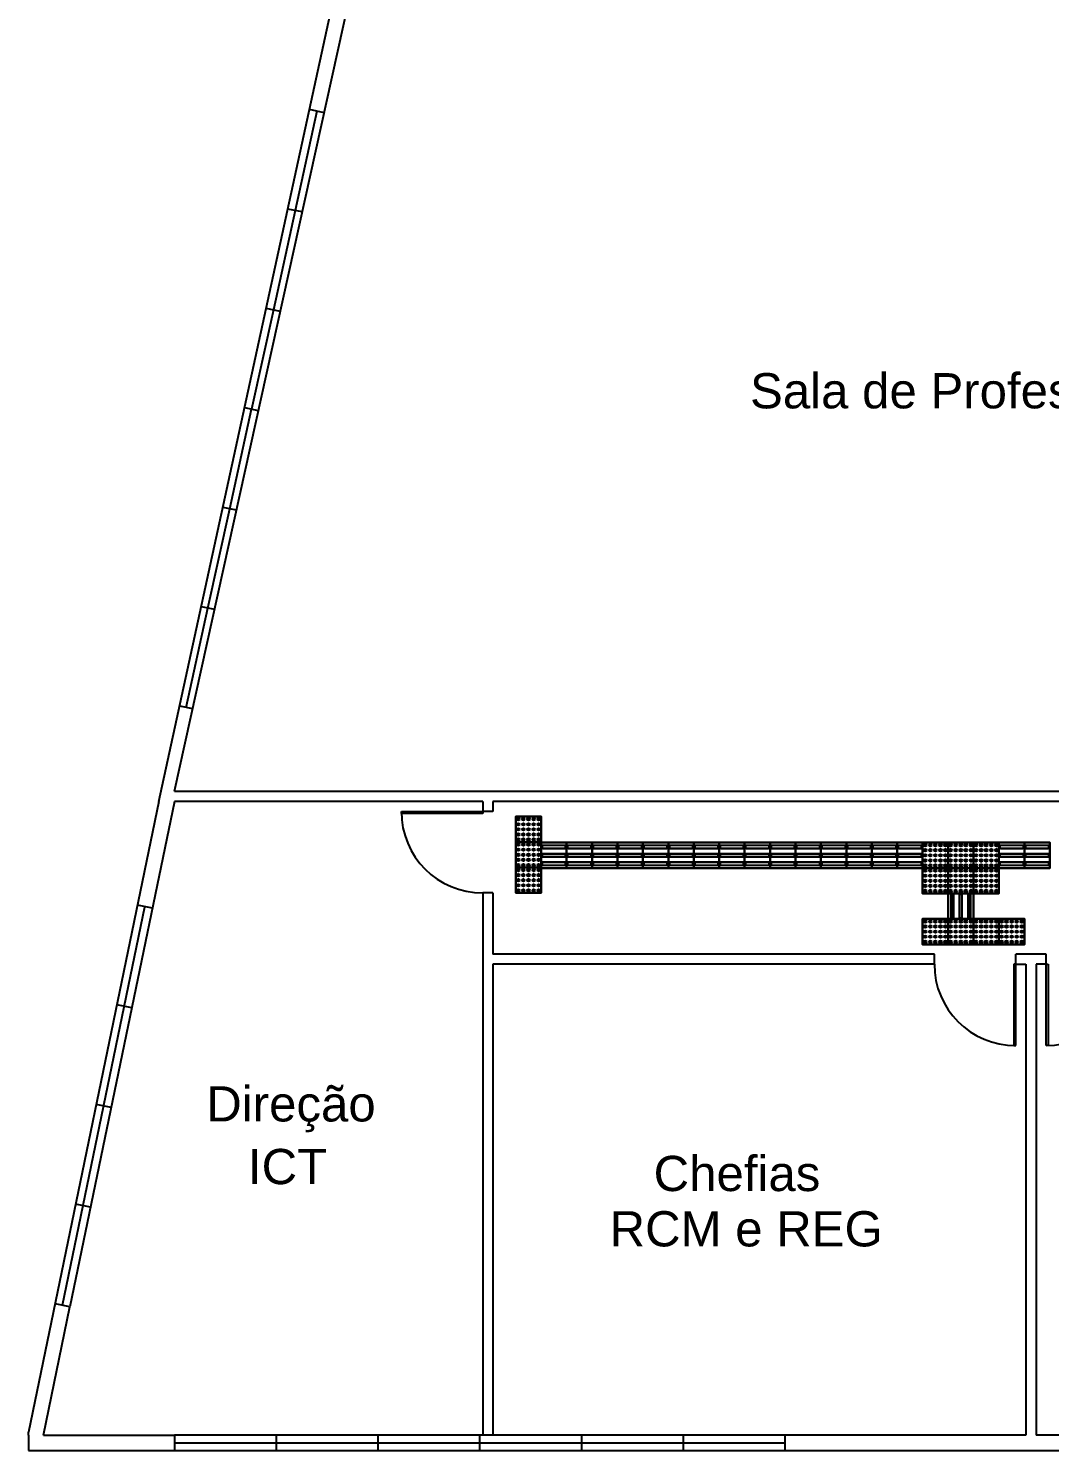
# Model space of a CAD drawing. Header units: millimetres. Extents: x 72331 to 137430, y 77189 to 139414.
# Drawn here: x 74571 to 84610, y 116994 to 130971 of the extents above; entities that cross this region are included whole.
import ezdxf

# ---------------------------------------------------------------- set-up
doc = ezdxf.new("R2010")
doc.units = ezdxf.units.MM
doc.header["$LTSCALE"] = 600
for name, color, linetype in [('ALVENARIA', 7, 'Continuous'), ('Piso Alerta', 50, 'Continuous'), ('Piso Direcional', 150, 'Continuous')]:
    doc.layers.add(name, color=color, linetype=linetype)
doc.styles.get("Standard").update_dxf_attribs({"font": 'arial.ttf'})

# ---------------------------------------------------------------- blocks, each defined once
blk = doc.blocks.new('*U1172')
for radius in [12.5, 10]:
    blk.add_circle((0, 0), radius)
blk = doc.blocks.new('*U1173')
at = {"layer": 'Piso Alerta', "color": 0, "linetype": 'ByBlock', "lineweight": -2, "transparency": 16777216}
for p in [(0, 200), (0, 150), (50, 200), (50, 150), (100, 200), (100, 150), (150, 200), (150, 150), (200, 200), (200, 150), (0, 100), (0, 50), (0, 0), (50, 100), (50, 50), (50, 0), (100, 100), (100, 50), (100, 0), (150, 100), (150, 50), (150, 0), (200, 100), (200, 50), (200, 0)]:
    blk.add_blockref('*U1172', p, dxfattribs=at)
blk = doc.blocks.new('*U1177')
for radius in [12.5, 10]:
    blk.add_circle((0, 0), radius)
blk = doc.blocks.new('*U1178')
at = {"layer": 'Piso Alerta', "color": 0, "linetype": 'ByBlock', "lineweight": -2, "transparency": 16777216}
for p in [(0, 200), (0, 150), (50, 200), (50, 150), (100, 200), (100, 150), (150, 200), (150, 150), (200, 200), (200, 150), (0, 100), (0, 50), (0, 0), (50, 100), (50, 50), (50, 0), (100, 100), (100, 50), (100, 0), (150, 100), (150, 50), (150, 0), (200, 100), (200, 50), (200, 0)]:
    blk.add_blockref('*U1177', p, dxfattribs=at)
blk = doc.blocks.new('*U1179')
for radius in [12.5, 10]:
    blk.add_circle((0, 0), radius)
blk = doc.blocks.new('*U1180')
at = {"layer": 'Piso Alerta', "color": 0, "linetype": 'ByBlock', "lineweight": -2, "transparency": 16777216}
for p in [(0, 200), (0, 150), (50, 200), (50, 150), (100, 200), (100, 150), (150, 200), (150, 150), (200, 200), (200, 150), (0, 100), (0, 50), (0, 0), (50, 100), (50, 50), (50, 0), (100, 100), (100, 50), (100, 0), (150, 100), (150, 50), (150, 0), (200, 100), (200, 50), (200, 0)]:
    blk.add_blockref('*U1179', p, dxfattribs=at)
blk = doc.blocks.new('*U1169')
for radius in [12.5, 10]:
    blk.add_circle((0, 0), radius)
blk = doc.blocks.new('*U1170')
at = {"layer": 'Piso Alerta', "color": 0, "linetype": 'ByBlock', "lineweight": -2, "transparency": 16777216}
for p in [(0, 200), (0, 150), (50, 200), (50, 150), (100, 200), (100, 150), (150, 200), (150, 150), (200, 200), (200, 150), (0, 100), (0, 50), (0, 0), (50, 100), (50, 50), (50, 0), (100, 100), (100, 50), (100, 0), (150, 100), (150, 50), (150, 0), (200, 100), (200, 50), (200, 0)]:
    blk.add_blockref('*U1169', p, dxfattribs=at)
blk = doc.blocks.new('*U1174')
for radius in [12.5, 10]:
    blk.add_circle((0, 0), radius)
blk = doc.blocks.new('*U1171')
at = {"layer": 'Piso Alerta', "color": 0, "linetype": 'ByBlock', "lineweight": -2, "transparency": 16777216}
for p in [(0, 200), (0, 150), (50, 200), (50, 150), (100, 200), (100, 150), (150, 200), (150, 150), (200, 200), (200, 150), (0, 100), (0, 50), (0, 0), (50, 100), (50, 50), (50, 0), (100, 100), (100, 50), (100, 0), (150, 100), (150, 50), (150, 0), (200, 100), (200, 50), (200, 0)]:
    blk.add_blockref('*U1174', p, dxfattribs=at)
blk = doc.blocks.new('*U1176')
for radius in [12.5, 10]:
    blk.add_circle((0, 0), radius)
blk = doc.blocks.new('*U1175')
at = {"layer": 'Piso Alerta', "color": 0, "linetype": 'ByBlock', "lineweight": -2, "transparency": 16777216}
for p in [(0, 200), (0, 150), (50, 200), (50, 150), (100, 200), (100, 150), (150, 200), (150, 150), (200, 200), (200, 150), (0, 100), (0, 50), (0, 0), (50, 100), (50, 50), (50, 0), (100, 100), (100, 50), (100, 0), (150, 100), (150, 50), (150, 0), (200, 100), (200, 50), (200, 0)]:
    blk.add_blockref('*U1176', p, dxfattribs=at)
blk = doc.blocks.new('*U1188')
for radius in [12.5, 10]:
    blk.add_circle((0, 0), radius)
blk = doc.blocks.new('*U1189')
at = {"layer": 'Piso Alerta', "color": 0, "linetype": 'ByBlock', "lineweight": -2, "transparency": 16777216}
for p in [(0, 200), (0, 150), (50, 200), (50, 150), (100, 200), (100, 150), (150, 200), (150, 150), (200, 200), (200, 150), (0, 100), (0, 50), (0, 0), (50, 100), (50, 50), (50, 0), (100, 100), (100, 50), (100, 0), (150, 100), (150, 50), (150, 0), (200, 100), (200, 50), (200, 0)]:
    blk.add_blockref('*U1188', p, dxfattribs=at)
blk = doc.blocks.new('*U1187')
for radius in [12.5, 10]:
    blk.add_circle((0, 0), radius)
blk = doc.blocks.new('*U1190')
at = {"layer": 'Piso Alerta', "color": 0, "linetype": 'ByBlock', "lineweight": -2, "transparency": 16777216}
for p in [(0, 200), (0, 150), (50, 200), (50, 150), (100, 200), (100, 150), (150, 200), (150, 150), (200, 200), (200, 150), (0, 100), (0, 50), (0, 0), (50, 100), (50, 50), (50, 0), (100, 100), (100, 50), (100, 0), (150, 100), (150, 50), (150, 0), (200, 100), (200, 50), (200, 0)]:
    blk.add_blockref('*U1187', p, dxfattribs=at)
blk = doc.blocks.new('*U1191')
for radius in [12.5, 10]:
    blk.add_circle((0, 0), radius)
blk = doc.blocks.new('*U1192')
at = {"layer": 'Piso Alerta', "color": 0, "linetype": 'ByBlock', "lineweight": -2, "transparency": 16777216}
for p in [(0, 200), (0, 150), (50, 200), (50, 150), (100, 200), (100, 150), (150, 200), (150, 150), (200, 200), (200, 150), (0, 100), (0, 50), (0, 0), (50, 100), (50, 50), (50, 0), (100, 100), (100, 50), (100, 0), (150, 100), (150, 50), (150, 0), (200, 100), (200, 50), (200, 0)]:
    blk.add_blockref('*U1191', p, dxfattribs=at)
blk = doc.blocks.new('*U1193')
for radius in [12.5, 10]:
    blk.add_circle((0, 0), radius)
blk = doc.blocks.new('*U1194')
at = {"layer": 'Piso Alerta', "color": 0, "linetype": 'ByBlock', "lineweight": -2, "transparency": 16777216}
for p in [(0, 200), (0, 150), (50, 200), (50, 150), (100, 200), (100, 150), (150, 200), (150, 150), (200, 200), (200, 150), (0, 100), (0, 50), (0, 0), (50, 100), (50, 50), (50, 0), (100, 100), (100, 50), (100, 0), (150, 100), (150, 50), (150, 0), (200, 100), (200, 50), (200, 0)]:
    blk.add_blockref('*U1193', p, dxfattribs=at)
blk = doc.blocks.new('*U1199')
for radius in [12.5, 10]:
    blk.add_circle((0, 0), radius)
blk = doc.blocks.new('*U1200')
at = {"layer": 'Piso Alerta', "color": 0, "linetype": 'ByBlock', "lineweight": -2, "transparency": 16777216}
for p in [(0, 200), (0, 150), (50, 200), (50, 150), (100, 200), (100, 150), (150, 200), (150, 150), (200, 200), (200, 150), (0, 100), (0, 50), (0, 0), (50, 100), (50, 50), (50, 0), (100, 100), (100, 50), (100, 0), (150, 100), (150, 50), (150, 0), (200, 100), (200, 50), (200, 0)]:
    blk.add_blockref('*U1199', p, dxfattribs=at)
blk = doc.blocks.new('*U1197')
for radius in [12.5, 10]:
    blk.add_circle((0, 0), radius)
blk = doc.blocks.new('*U1198')
at = {"layer": 'Piso Alerta', "color": 0, "linetype": 'ByBlock', "lineweight": -2, "transparency": 16777216}
for p in [(0, 200), (0, 150), (50, 200), (50, 150), (100, 200), (100, 150), (150, 200), (150, 150), (200, 200), (200, 150), (0, 100), (0, 50), (0, 0), (50, 100), (50, 50), (50, 0), (100, 100), (100, 50), (100, 0), (150, 100), (150, 50), (150, 0), (200, 100), (200, 50), (200, 0)]:
    blk.add_blockref('*U1197', p, dxfattribs=at)
blk = doc.blocks.new('*U1195')
for radius in [12.5, 10]:
    blk.add_circle((0, 0), radius)
blk = doc.blocks.new('*U1196')
at = {"layer": 'Piso Alerta', "color": 0, "linetype": 'ByBlock', "lineweight": -2, "transparency": 16777216}
for p in [(0, 200), (0, 150), (50, 200), (50, 150), (100, 200), (100, 150), (150, 200), (150, 150), (200, 200), (200, 150), (0, 100), (0, 50), (0, 0), (50, 100), (50, 50), (50, 0), (100, 100), (100, 50), (100, 0), (150, 100), (150, 50), (150, 0), (200, 100), (200, 50), (200, 0)]:
    blk.add_blockref('*U1195', p, dxfattribs=at)

msp = doc.modelspace()

# ---------------------------------------------------------------- linework, layer by layer
for p, q in [((75854, 123374), (77592, 131354)), ((76007, 123474), (77717, 131224)), ((77407, 130158), (77193, 129181)), ((77479, 130143), (77335, 130173)), ((77193, 129181), (76979, 128204)), ((77263, 129167), (77122, 129196)), ((76979, 128204), (76765, 127228)), ((77048, 128190), (76909, 128219)), ((76550, 126251), (76765, 127228)), ((76833, 127214), (76697, 127242)), ((76336, 125274), (76550, 126251)), ((76617, 126237), (76484, 126264)), ((76122, 124297), (76336, 125274)), ((76402, 125260), (76271, 125287)), ((76186, 124284), (76058, 124310)), ((76007, 123474), (85007, 123474)), ((75854, 123374), (74571, 117174)), ((76007, 123374), (74979, 118406)), ((79037, 123374), (76007, 123374)), ((79037, 123374), (79037, 123274)), ((85107, 123374), (79137, 123374)), ((79137, 123374), (79137, 123274)), ((79037, 122474), (79037, 117144)), ((79137, 122474), (79137, 121874)), ((74906, 118422), (75716, 122339)), ((75790, 122323), (75643, 122354)), ((79137, 121774), (79137, 117144)), ((84577, 121874), (84377, 121874)), ((84377, 121774), (84377, 117144)), ((84477, 121774), (84477, 117144)), ((84577, 121774), (84477, 121774)), ((75587, 121344), (75440, 121374)), ((75385, 120365), (75238, 120395)), ((75182, 119386), (75035, 119416)), ((74718, 117144), (74979, 118406)), ((74979, 118406), (74832, 118437)), ((74571, 117144), (74571, 117174)), ((74571, 117144), (74571, 116994)), ((74718, 117144), (76007, 117144)), ((76007, 117144), (76007, 116994)), ((84377, 117144), (76007, 117144)), ((77007, 117144), (77007, 116994)), ((78007, 117144), (78007, 116994)), ((79007, 117144), (79007, 116994)), ((80007, 117144), (80007, 116994)), ((81007, 117144), (81007, 116994)), ((82007, 117144), (82007, 116994)), ((85107, 117144), (84477, 117144)), ((74571, 116994), (76007, 116994)), ((76007, 117069), (82007, 117069)), ((76007, 116994), (85007, 116994))]:
    msp.add_line(p, q)
for points in [[(79362, 123224), (79612, 123224), (79612, 122974), (79362, 122974)], [(79362, 122974), (79612, 122974), (79612, 122724), (79362, 122724)], [(79612, 122969), (79862, 122969), (79862, 122719), (79612, 122719)], [(79862, 122969), (80112, 122969), (80112, 122719), (79862, 122719)], [(80112, 122969), (80362, 122969), (80362, 122719), (80112, 122719)], [(80362, 122969), (80612, 122969), (80612, 122719), (80362, 122719)], [(80612, 122969), (80862, 122969), (80862, 122719), (80612, 122719)], [(80862, 122969), (81112, 122969), (81112, 122719), (80862, 122719)], [(81112, 122969), (81362, 122969), (81362, 122719), (81112, 122719)], [(81362, 122969), (81612, 122969), (81612, 122719), (81362, 122719)], [(81612, 122969), (81862, 122969), (81862, 122719), (81612, 122719)], [(81862, 122969), (82112, 122969), (82112, 122719), (81862, 122719)], [(82112, 122969), (82362, 122969), (82362, 122719), (82112, 122719)], [(82362, 122969), (82612, 122969), (82612, 122719), (82362, 122719)], [(82612, 122969), (82862, 122969), (82862, 122719), (82612, 122719)], [(82862, 122969), (83112, 122969), (83112, 122719), (82862, 122719)], [(83112, 122969), (83362, 122969), (83362, 122719), (83112, 122719)], [(83362, 122969), (83612, 122969), (83612, 122719), (83362, 122719)], [(83612, 122969), (83862, 122969), (83862, 122719), (83612, 122719)], [(83862, 122969), (84112, 122969), (84112, 122719), (83862, 122719)], [(84112, 122969), (84362, 122969), (84362, 122719), (84112, 122719)], [(84362, 122969), (84612, 122969), (84612, 122719), (84362, 122719)], [(79362, 122724), (79612, 122724), (79612, 122474), (79362, 122474)], [(83362, 122719), (83612, 122719), (83612, 122469), (83362, 122469)], [(83612, 122719), (83862, 122719), (83862, 122469), (83612, 122469)], [(83862, 122719), (84112, 122719), (84112, 122469), (83862, 122469)], [(83612, 122469), (83862, 122469), (83862, 122219), (83612, 122219)], [(83362, 122219), (83612, 122219), (83612, 121969), (83362, 121969)], [(83612, 122219), (83862, 122219), (83862, 121969), (83612, 121969)], [(83862, 122219), (84112, 122219), (84112, 121969), (83862, 121969)], [(84112, 122219), (84362, 122219), (84362, 121969), (84112, 121969)]]:
    msp.add_lwpolyline(points, close=True)
at = {"layer": 'ALVENARIA'}
for p, q in [((78237, 123254), (78237, 123274)), ((78237, 123274), (79037, 123274)), ((79037, 123254), (78237, 123254)), ((79137, 123274), (79037, 123274)), ((79037, 123274), (79037, 123254)), ((79137, 122474), (79037, 122474)), ((83477, 121874), (79137, 121874)), ((83477, 121774), (79137, 121774)), ((83477, 121774), (83477, 121874)), ((84277, 121774), (84257, 121774)), ((84257, 121774), (84257, 120974)), ((84277, 121774), (84277, 121874)), ((84377, 121874), (84277, 121874)), ((84277, 121774), (84377, 121774)), ((84277, 120974), (84277, 121774)), ((84577, 121774), (84577, 121874)), ((84577, 121774), (84597, 121774)), ((84577, 120974), (84577, 121774)), ((84597, 121774), (84597, 120974)), ((84257, 120974), (84277, 120974)), ((84597, 120974), (84577, 120974))]:
    msp.add_line(p, q, dxfattribs=at)
for centre, start, end in [((79037, 123274), 180, 270), ((84277, 121774), 180, 270), ((84577, 121774), 270, 0)]:
    msp.add_arc(centre, 800, start, end, dxfattribs=at)
at = {"layer": 'Piso Alerta'}
for points in [[(79612, 123224), (79362, 123224), (79362, 122974), (79612, 122974), (79612, 123224), (79612, 123214)], [(79612, 122974), (79362, 122974), (79362, 122724), (79612, 122724), (79612, 122974), (79612, 122964)], [(83612, 122969), (83362, 122969), (83362, 122719), (83612, 122719), (83612, 122969), (83612, 122959)], [(83862, 122969), (83612, 122969), (83612, 122719), (83862, 122719), (83862, 122969), (83862, 122959)], [(84112, 122969), (83862, 122969), (83862, 122719), (84112, 122719), (84112, 122969), (84112, 122959)], [(79612, 122724), (79362, 122724), (79362, 122474), (79612, 122474), (79612, 122724), (79612, 122714)], [(83612, 122719), (83362, 122719), (83362, 122469), (83612, 122469), (83612, 122719), (83612, 122709)], [(83862, 122719), (83612, 122719), (83612, 122469), (83862, 122469), (83862, 122719), (83862, 122709)], [(84112, 122719), (83862, 122719), (83862, 122469), (84112, 122469), (84112, 122719), (84112, 122709)], [(83612, 122219), (83362, 122219), (83362, 121969), (83612, 121969), (83612, 122219), (83612, 122209)], [(83862, 122219), (83612, 122219), (83612, 121969), (83862, 121969), (83862, 122219), (83862, 122209)], [(84112, 122219), (83862, 122219), (83862, 121969), (84112, 121969), (84112, 122219), (84112, 122209)], [(84362, 122219), (84112, 122219), (84112, 121969), (84362, 121969), (84362, 122219), (84362, 122209)]]:
    msp.add_lwpolyline(points, dxfattribs=at)
at = {"layer": 'Piso Direcional'}
for points in [[(79862, 122719), (79862, 122969), (79612, 122969), (79612, 122719), (79862, 122719), (79852, 122719)], [(80112, 122719), (80112, 122969), (79862, 122969), (79862, 122719), (80112, 122719), (80102, 122719)], [(80362, 122719), (80362, 122969), (80112, 122969), (80112, 122719), (80362, 122719), (80352, 122719)], [(80612, 122719), (80612, 122969), (80362, 122969), (80362, 122719), (80612, 122719), (80602, 122719)], [(80862, 122719), (80862, 122969), (80612, 122969), (80612, 122719), (80862, 122719), (80852, 122719)], [(81112, 122719), (81112, 122969), (80862, 122969), (80862, 122719), (81112, 122719), (81102, 122719)], [(81362, 122719), (81362, 122969), (81112, 122969), (81112, 122719), (81362, 122719), (81352, 122719)], [(81612, 122719), (81612, 122969), (81362, 122969), (81362, 122719), (81612, 122719), (81602, 122719)], [(81862, 122719), (81862, 122969), (81612, 122969), (81612, 122719), (81862, 122719), (81852, 122719)], [(82112, 122719), (82112, 122969), (81862, 122969), (81862, 122719), (82112, 122719), (82102, 122719)], [(82362, 122719), (82362, 122969), (82112, 122969), (82112, 122719), (82362, 122719), (82352, 122719)], [(82612, 122719), (82612, 122969), (82362, 122969), (82362, 122719), (82612, 122719), (82602, 122719)], [(82862, 122719), (82862, 122969), (82612, 122969), (82612, 122719), (82862, 122719), (82852, 122719)], [(83112, 122719), (83112, 122969), (82862, 122969), (82862, 122719), (83112, 122719), (83102, 122719)], [(83362, 122719), (83362, 122969), (83112, 122969), (83112, 122719), (83362, 122719), (83352, 122719)], [(84362, 122719), (84362, 122969), (84112, 122969), (84112, 122719), (84362, 122719), (84352, 122719)], [(84612, 122719), (84612, 122969), (84362, 122969), (84362, 122719), (84612, 122719), (84602, 122719)], [(83862, 122469), (83612, 122469), (83612, 122219), (83862, 122219), (83862, 122469), (83862, 122459)]]:
    msp.add_lwpolyline(points, dxfattribs=at)
for points in [[(79627, 122912), (79847, 122912, 0.414214), (79857, 122922), (79857, 122932, 0.414214), (79847, 122942), (79627, 122942, 0.414214), (79617, 122932), (79617, 122922, 0.414214)], [(79632, 122914), (79842, 122914, 0.414214), (79852, 122924), (79852, 122929, 0.414214), (79842, 122939), (79632, 122939, 0.414214), (79622, 122929), (79622, 122924, 0.414214)], [(79877, 122912), (80097, 122912, 0.414214), (80107, 122922), (80107, 122932, 0.414214), (80097, 122942), (79877, 122942, 0.414214), (79867, 122932), (79867, 122922, 0.414214)], [(79882, 122914), (80092, 122914, 0.414214), (80102, 122924), (80102, 122929, 0.414214), (80092, 122939), (79882, 122939, 0.414214), (79872, 122929), (79872, 122924, 0.414214)], [(80127, 122912), (80347, 122912, 0.414214), (80357, 122922), (80357, 122932, 0.414214), (80347, 122942), (80127, 122942, 0.414214), (80117, 122932), (80117, 122922, 0.414214)], [(80132, 122914), (80342, 122914, 0.414214), (80352, 122924), (80352, 122929, 0.414214), (80342, 122939), (80132, 122939, 0.414214), (80122, 122929), (80122, 122924, 0.414214)], [(80377, 122912), (80597, 122912, 0.414214), (80607, 122922), (80607, 122932, 0.414214), (80597, 122942), (80377, 122942, 0.414214), (80367, 122932), (80367, 122922, 0.414214)], [(80382, 122914), (80592, 122914, 0.414214), (80602, 122924), (80602, 122929, 0.414214), (80592, 122939), (80382, 122939, 0.414214), (80372, 122929), (80372, 122924, 0.414214)], [(80627, 122912), (80847, 122912, 0.414214), (80857, 122922), (80857, 122932, 0.414214), (80847, 122942), (80627, 122942, 0.414214), (80617, 122932), (80617, 122922, 0.414214)], [(80632, 122914), (80842, 122914, 0.414214), (80852, 122924), (80852, 122929, 0.414214), (80842, 122939), (80632, 122939, 0.414214), (80622, 122929), (80622, 122924, 0.414214)], [(80877, 122912), (81097, 122912, 0.414214), (81107, 122922), (81107, 122932, 0.414214), (81097, 122942), (80877, 122942, 0.414214), (80867, 122932), (80867, 122922, 0.414214)], [(80882, 122914), (81092, 122914, 0.414214), (81102, 122924), (81102, 122929, 0.414214), (81092, 122939), (80882, 122939, 0.414214), (80872, 122929), (80872, 122924, 0.414214)], [(81127, 122912), (81347, 122912, 0.414214), (81357, 122922), (81357, 122932, 0.414214), (81347, 122942), (81127, 122942, 0.414214), (81117, 122932), (81117, 122922, 0.414214)], [(81132, 122914), (81342, 122914, 0.414214), (81352, 122924), (81352, 122929, 0.414214), (81342, 122939), (81132, 122939, 0.414214), (81122, 122929), (81122, 122924, 0.414214)], [(81377, 122912), (81597, 122912, 0.414214), (81607, 122922), (81607, 122932, 0.414214), (81597, 122942), (81377, 122942, 0.414214), (81367, 122932), (81367, 122922, 0.414214)], [(81382, 122914), (81592, 122914, 0.414214), (81602, 122924), (81602, 122929, 0.414214), (81592, 122939), (81382, 122939, 0.414214), (81372, 122929), (81372, 122924, 0.414214)], [(81627, 122912), (81847, 122912, 0.414214), (81857, 122922), (81857, 122932, 0.414214), (81847, 122942), (81627, 122942, 0.414214), (81617, 122932), (81617, 122922, 0.414214)], [(81632, 122914), (81842, 122914, 0.414214), (81852, 122924), (81852, 122929, 0.414214), (81842, 122939), (81632, 122939, 0.414214), (81622, 122929), (81622, 122924, 0.414214)], [(81877, 122912), (82097, 122912, 0.414214), (82107, 122922), (82107, 122932, 0.414214), (82097, 122942), (81877, 122942, 0.414214), (81867, 122932), (81867, 122922, 0.414214)], [(81882, 122914), (82092, 122914, 0.414214), (82102, 122924), (82102, 122929, 0.414214), (82092, 122939), (81882, 122939, 0.414214), (81872, 122929), (81872, 122924, 0.414214)], [(82127, 122912), (82347, 122912, 0.414214), (82357, 122922), (82357, 122932, 0.414214), (82347, 122942), (82127, 122942, 0.414214), (82117, 122932), (82117, 122922, 0.414214)], [(82132, 122914), (82342, 122914, 0.414214), (82352, 122924), (82352, 122929, 0.414214), (82342, 122939), (82132, 122939, 0.414214), (82122, 122929), (82122, 122924, 0.414214)], [(82377, 122912), (82597, 122912, 0.414214), (82607, 122922), (82607, 122932, 0.414214), (82597, 122942), (82377, 122942, 0.414214), (82367, 122932), (82367, 122922, 0.414214)], [(82382, 122914), (82592, 122914, 0.414214), (82602, 122924), (82602, 122929, 0.414214), (82592, 122939), (82382, 122939, 0.414214), (82372, 122929), (82372, 122924, 0.414214)], [(82627, 122912), (82847, 122912, 0.414214), (82857, 122922), (82857, 122932, 0.414214), (82847, 122942), (82627, 122942, 0.414214), (82617, 122932), (82617, 122922, 0.414214)], [(82632, 122914), (82842, 122914, 0.414214), (82852, 122924), (82852, 122929, 0.414214), (82842, 122939), (82632, 122939, 0.414214), (82622, 122929), (82622, 122924, 0.414214)], [(82877, 122912), (83097, 122912, 0.414214), (83107, 122922), (83107, 122932, 0.414214), (83097, 122942), (82877, 122942, 0.414214), (82867, 122932), (82867, 122922, 0.414214)], [(82882, 122914), (83092, 122914, 0.414214), (83102, 122924), (83102, 122929, 0.414214), (83092, 122939), (82882, 122939, 0.414214), (82872, 122929), (82872, 122924, 0.414214)], [(83127, 122912), (83347, 122912, 0.414214), (83357, 122922), (83357, 122932, 0.414214), (83347, 122942), (83127, 122942, 0.414214), (83117, 122932), (83117, 122922, 0.414214)], [(83132, 122914), (83342, 122914, 0.414214), (83352, 122924), (83352, 122929, 0.414214), (83342, 122939), (83132, 122939, 0.414214), (83122, 122929), (83122, 122924, 0.414214)], [(84127, 122912), (84347, 122912, 0.414214), (84357, 122922), (84357, 122932, 0.414214), (84347, 122942), (84127, 122942, 0.414214), (84117, 122932), (84117, 122922, 0.414214)], [(84132, 122914), (84342, 122914, 0.414214), (84352, 122924), (84352, 122929, 0.414214), (84342, 122939), (84132, 122939, 0.414214), (84122, 122929), (84122, 122924, 0.414214)], [(84377, 122912), (84597, 122912, 0.414214), (84607, 122922), (84607, 122932, 0.414214), (84597, 122942), (84377, 122942, 0.414214), (84367, 122932), (84367, 122922, 0.414214)], [(84382, 122914), (84592, 122914, 0.414214), (84602, 122924), (84602, 122929, 0.414214), (84592, 122939), (84382, 122939, 0.414214), (84372, 122929), (84372, 122924, 0.414214)], [(79847, 122859), (79627, 122859, 0.414214), (79617, 122849), (79617, 122839, 0.414214), (79627, 122829), (79847, 122829, 0.414214), (79857, 122839), (79857, 122849, 0.414214)], [(79857, 122766, 0.414214), (79847, 122776), (79627, 122776, 0.414214), (79617, 122766), (79617, 122756, 0.414214), (79627, 122746), (79847, 122746, 0.414214), (79857, 122756)], [(79622, 122846), (79622, 122841, 0.414214), (79632, 122831), (79842, 122831, 0.414214), (79852, 122841), (79852, 122846, 0.414214), (79842, 122856), (79632, 122856, 0.414214)], [(79632, 122748), (79842, 122748, 0.414214), (79852, 122758), (79852, 122763, 0.414214), (79842, 122773), (79632, 122773, 0.414214), (79622, 122763), (79622, 122758, 0.414214)], [(80097, 122859), (79877, 122859, 0.414214), (79867, 122849), (79867, 122839, 0.414214), (79877, 122829), (80097, 122829, 0.414214), (80107, 122839), (80107, 122849, 0.414214)], [(80107, 122766, 0.414214), (80097, 122776), (79877, 122776, 0.414214), (79867, 122766), (79867, 122756, 0.414214), (79877, 122746), (80097, 122746, 0.414214), (80107, 122756)], [(79872, 122846), (79872, 122841, 0.414214), (79882, 122831), (80092, 122831, 0.414214), (80102, 122841), (80102, 122846, 0.414214), (80092, 122856), (79882, 122856, 0.414214)], [(79882, 122748), (80092, 122748, 0.414214), (80102, 122758), (80102, 122763, 0.414214), (80092, 122773), (79882, 122773, 0.414214), (79872, 122763), (79872, 122758, 0.414214)], [(80347, 122859), (80127, 122859, 0.414214), (80117, 122849), (80117, 122839, 0.414214), (80127, 122829), (80347, 122829, 0.414214), (80357, 122839), (80357, 122849, 0.414214)], [(80357, 122766, 0.414214), (80347, 122776), (80127, 122776, 0.414214), (80117, 122766), (80117, 122756, 0.414214), (80127, 122746), (80347, 122746, 0.414214), (80357, 122756)], [(80122, 122846), (80122, 122841, 0.414214), (80132, 122831), (80342, 122831, 0.414214), (80352, 122841), (80352, 122846, 0.414214), (80342, 122856), (80132, 122856, 0.414214)], [(80132, 122748), (80342, 122748, 0.414214), (80352, 122758), (80352, 122763, 0.414214), (80342, 122773), (80132, 122773, 0.414214), (80122, 122763), (80122, 122758, 0.414214)], [(80597, 122859), (80377, 122859, 0.414214), (80367, 122849), (80367, 122839, 0.414214), (80377, 122829), (80597, 122829, 0.414214), (80607, 122839), (80607, 122849, 0.414214)], [(80607, 122766, 0.414214), (80597, 122776), (80377, 122776, 0.414214), (80367, 122766), (80367, 122756, 0.414214), (80377, 122746), (80597, 122746, 0.414214), (80607, 122756)], [(80372, 122846), (80372, 122841, 0.414214), (80382, 122831), (80592, 122831, 0.414214), (80602, 122841), (80602, 122846, 0.414214), (80592, 122856), (80382, 122856, 0.414214)], [(80382, 122748), (80592, 122748, 0.414214), (80602, 122758), (80602, 122763, 0.414214), (80592, 122773), (80382, 122773, 0.414214), (80372, 122763), (80372, 122758, 0.414214)], [(80847, 122859), (80627, 122859, 0.414214), (80617, 122849), (80617, 122839, 0.414214), (80627, 122829), (80847, 122829, 0.414214), (80857, 122839), (80857, 122849, 0.414214)], [(80857, 122766, 0.414214), (80847, 122776), (80627, 122776, 0.414214), (80617, 122766), (80617, 122756, 0.414214), (80627, 122746), (80847, 122746, 0.414214), (80857, 122756)], [(80622, 122846), (80622, 122841, 0.414214), (80632, 122831), (80842, 122831, 0.414214), (80852, 122841), (80852, 122846, 0.414214), (80842, 122856), (80632, 122856, 0.414214)], [(80632, 122748), (80842, 122748, 0.414214), (80852, 122758), (80852, 122763, 0.414214), (80842, 122773), (80632, 122773, 0.414214), (80622, 122763), (80622, 122758, 0.414214)], [(81097, 122859), (80877, 122859, 0.414214), (80867, 122849), (80867, 122839, 0.414214), (80877, 122829), (81097, 122829, 0.414214), (81107, 122839), (81107, 122849, 0.414214)], [(81107, 122766, 0.414214), (81097, 122776), (80877, 122776, 0.414214), (80867, 122766), (80867, 122756, 0.414214), (80877, 122746), (81097, 122746, 0.414214), (81107, 122756)], [(80872, 122846), (80872, 122841, 0.414214), (80882, 122831), (81092, 122831, 0.414214), (81102, 122841), (81102, 122846, 0.414214), (81092, 122856), (80882, 122856, 0.414214)], [(80882, 122748), (81092, 122748, 0.414214), (81102, 122758), (81102, 122763, 0.414214), (81092, 122773), (80882, 122773, 0.414214), (80872, 122763), (80872, 122758, 0.414214)], [(81347, 122859), (81127, 122859, 0.414214), (81117, 122849), (81117, 122839, 0.414214), (81127, 122829), (81347, 122829, 0.414214), (81357, 122839), (81357, 122849, 0.414214)], [(81357, 122766, 0.414214), (81347, 122776), (81127, 122776, 0.414214), (81117, 122766), (81117, 122756, 0.414214), (81127, 122746), (81347, 122746, 0.414214), (81357, 122756)], [(81122, 122846), (81122, 122841, 0.414214), (81132, 122831), (81342, 122831, 0.414214), (81352, 122841), (81352, 122846, 0.414214), (81342, 122856), (81132, 122856, 0.414214)], [(81132, 122748), (81342, 122748, 0.414214), (81352, 122758), (81352, 122763, 0.414214), (81342, 122773), (81132, 122773, 0.414214), (81122, 122763), (81122, 122758, 0.414214)], [(81597, 122859), (81377, 122859, 0.414214), (81367, 122849), (81367, 122839, 0.414214), (81377, 122829), (81597, 122829, 0.414214), (81607, 122839), (81607, 122849, 0.414214)], [(81607, 122766, 0.414214), (81597, 122776), (81377, 122776, 0.414214), (81367, 122766), (81367, 122756, 0.414214), (81377, 122746), (81597, 122746, 0.414214), (81607, 122756)], [(81372, 122846), (81372, 122841, 0.414214), (81382, 122831), (81592, 122831, 0.414214), (81602, 122841), (81602, 122846, 0.414214), (81592, 122856), (81382, 122856, 0.414214)], [(81382, 122748), (81592, 122748, 0.414214), (81602, 122758), (81602, 122763, 0.414214), (81592, 122773), (81382, 122773, 0.414214), (81372, 122763), (81372, 122758, 0.414214)], [(81847, 122859), (81627, 122859, 0.414214), (81617, 122849), (81617, 122839, 0.414214), (81627, 122829), (81847, 122829, 0.414214), (81857, 122839), (81857, 122849, 0.414214)], [(81857, 122766, 0.414214), (81847, 122776), (81627, 122776, 0.414214), (81617, 122766), (81617, 122756, 0.414214), (81627, 122746), (81847, 122746, 0.414214), (81857, 122756)], [(81622, 122846), (81622, 122841, 0.414214), (81632, 122831), (81842, 122831, 0.414214), (81852, 122841), (81852, 122846, 0.414214), (81842, 122856), (81632, 122856, 0.414214)], [(81632, 122748), (81842, 122748, 0.414214), (81852, 122758), (81852, 122763, 0.414214), (81842, 122773), (81632, 122773, 0.414214), (81622, 122763), (81622, 122758, 0.414214)], [(82097, 122859), (81877, 122859, 0.414214), (81867, 122849), (81867, 122839, 0.414214), (81877, 122829), (82097, 122829, 0.414214), (82107, 122839), (82107, 122849, 0.414214)], [(82107, 122766, 0.414214), (82097, 122776), (81877, 122776, 0.414214), (81867, 122766), (81867, 122756, 0.414214), (81877, 122746), (82097, 122746, 0.414214), (82107, 122756)], [(81872, 122846), (81872, 122841, 0.414214), (81882, 122831), (82092, 122831, 0.414214), (82102, 122841), (82102, 122846, 0.414214), (82092, 122856), (81882, 122856, 0.414214)], [(81882, 122748), (82092, 122748, 0.414214), (82102, 122758), (82102, 122763, 0.414214), (82092, 122773), (81882, 122773, 0.414214), (81872, 122763), (81872, 122758, 0.414214)], [(82347, 122859), (82127, 122859, 0.414214), (82117, 122849), (82117, 122839, 0.414214), (82127, 122829), (82347, 122829, 0.414214), (82357, 122839), (82357, 122849, 0.414214)], [(82357, 122766, 0.414214), (82347, 122776), (82127, 122776, 0.414214), (82117, 122766), (82117, 122756, 0.414214), (82127, 122746), (82347, 122746, 0.414214), (82357, 122756)], [(82122, 122846), (82122, 122841, 0.414214), (82132, 122831), (82342, 122831, 0.414214), (82352, 122841), (82352, 122846, 0.414214), (82342, 122856), (82132, 122856, 0.414214)], [(82132, 122748), (82342, 122748, 0.414214), (82352, 122758), (82352, 122763, 0.414214), (82342, 122773), (82132, 122773, 0.414214), (82122, 122763), (82122, 122758, 0.414214)], [(82597, 122859), (82377, 122859, 0.414214), (82367, 122849), (82367, 122839, 0.414214), (82377, 122829), (82597, 122829, 0.414214), (82607, 122839), (82607, 122849, 0.414214)], [(82607, 122766, 0.414214), (82597, 122776), (82377, 122776, 0.414214), (82367, 122766), (82367, 122756, 0.414214), (82377, 122746), (82597, 122746, 0.414214), (82607, 122756)], [(82372, 122846), (82372, 122841, 0.414214), (82382, 122831), (82592, 122831, 0.414214), (82602, 122841), (82602, 122846, 0.414214), (82592, 122856), (82382, 122856, 0.414214)], [(82382, 122748), (82592, 122748, 0.414214), (82602, 122758), (82602, 122763, 0.414214), (82592, 122773), (82382, 122773, 0.414214), (82372, 122763), (82372, 122758, 0.414214)], [(82847, 122859), (82627, 122859, 0.414214), (82617, 122849), (82617, 122839, 0.414214), (82627, 122829), (82847, 122829, 0.414214), (82857, 122839), (82857, 122849, 0.414214)], [(82857, 122766, 0.414214), (82847, 122776), (82627, 122776, 0.414214), (82617, 122766), (82617, 122756, 0.414214), (82627, 122746), (82847, 122746, 0.414214), (82857, 122756)], [(82622, 122846), (82622, 122841, 0.414214), (82632, 122831), (82842, 122831, 0.414214), (82852, 122841), (82852, 122846, 0.414214), (82842, 122856), (82632, 122856, 0.414214)], [(82632, 122748), (82842, 122748, 0.414214), (82852, 122758), (82852, 122763, 0.414214), (82842, 122773), (82632, 122773, 0.414214), (82622, 122763), (82622, 122758, 0.414214)], [(83097, 122859), (82877, 122859, 0.414214), (82867, 122849), (82867, 122839, 0.414214), (82877, 122829), (83097, 122829, 0.414214), (83107, 122839), (83107, 122849, 0.414214)], [(83107, 122766, 0.414214), (83097, 122776), (82877, 122776, 0.414214), (82867, 122766), (82867, 122756, 0.414214), (82877, 122746), (83097, 122746, 0.414214), (83107, 122756)], [(82872, 122846), (82872, 122841, 0.414214), (82882, 122831), (83092, 122831, 0.414214), (83102, 122841), (83102, 122846, 0.414214), (83092, 122856), (82882, 122856, 0.414214)], [(82882, 122748), (83092, 122748, 0.414214), (83102, 122758), (83102, 122763, 0.414214), (83092, 122773), (82882, 122773, 0.414214), (82872, 122763), (82872, 122758, 0.414214)], [(83347, 122859), (83127, 122859, 0.414214), (83117, 122849), (83117, 122839, 0.414214), (83127, 122829), (83347, 122829, 0.414214), (83357, 122839), (83357, 122849, 0.414214)], [(83357, 122766, 0.414214), (83347, 122776), (83127, 122776, 0.414214), (83117, 122766), (83117, 122756, 0.414214), (83127, 122746), (83347, 122746, 0.414214), (83357, 122756)], [(83122, 122846), (83122, 122841, 0.414214), (83132, 122831), (83342, 122831, 0.414214), (83352, 122841), (83352, 122846, 0.414214), (83342, 122856), (83132, 122856, 0.414214)], [(83132, 122748), (83342, 122748, 0.414214), (83352, 122758), (83352, 122763, 0.414214), (83342, 122773), (83132, 122773, 0.414214), (83122, 122763), (83122, 122758, 0.414214)], [(84347, 122859), (84127, 122859, 0.414214), (84117, 122849), (84117, 122839, 0.414214), (84127, 122829), (84347, 122829, 0.414214), (84357, 122839), (84357, 122849, 0.414214)], [(84357, 122766, 0.414214), (84347, 122776), (84127, 122776, 0.414214), (84117, 122766), (84117, 122756, 0.414214), (84127, 122746), (84347, 122746, 0.414214), (84357, 122756)], [(84122, 122846), (84122, 122841, 0.414214), (84132, 122831), (84342, 122831, 0.414214), (84352, 122841), (84352, 122846, 0.414214), (84342, 122856), (84132, 122856, 0.414214)], [(84132, 122748), (84342, 122748, 0.414214), (84352, 122758), (84352, 122763, 0.414214), (84342, 122773), (84132, 122773, 0.414214), (84122, 122763), (84122, 122758, 0.414214)], [(84597, 122859), (84377, 122859, 0.414214), (84367, 122849), (84367, 122839, 0.414214), (84377, 122829), (84597, 122829, 0.414214), (84607, 122839), (84607, 122849, 0.414214)], [(84607, 122766, 0.414214), (84597, 122776), (84377, 122776, 0.414214), (84367, 122766), (84367, 122756, 0.414214), (84377, 122746), (84597, 122746, 0.414214), (84607, 122756)], [(84372, 122846), (84372, 122841, 0.414214), (84382, 122831), (84592, 122831, 0.414214), (84602, 122841), (84602, 122846, 0.414214), (84592, 122856), (84382, 122856, 0.414214)], [(84382, 122748), (84592, 122748, 0.414214), (84602, 122758), (84602, 122763, 0.414214), (84592, 122773), (84382, 122773, 0.414214), (84372, 122763), (84372, 122758, 0.414214)], [(83669, 122234), (83669, 122454, 0.414214), (83659, 122464), (83649, 122464, 0.414214), (83639, 122454), (83639, 122234, 0.414214), (83649, 122224), (83659, 122224, 0.414214)], [(83667, 122239), (83667, 122449, 0.414214), (83657, 122459), (83652, 122459, 0.414214), (83642, 122449), (83642, 122239, 0.414214), (83652, 122229), (83657, 122229, 0.414214)], [(83722, 122454), (83722, 122234, 0.414214), (83732, 122224), (83742, 122224, 0.414214), (83752, 122234), (83752, 122454, 0.414214), (83742, 122464), (83732, 122464, 0.414214)], [(83735, 122229), (83740, 122229, 0.414214), (83750, 122239), (83750, 122449, 0.414214), (83740, 122459), (83735, 122459, 0.414214), (83725, 122449), (83725, 122239, 0.414214)], [(83815, 122464, 0.414214), (83805, 122454), (83805, 122234, 0.414214), (83815, 122224), (83825, 122224, 0.414214), (83835, 122234), (83835, 122454, 0.414214), (83825, 122464)], [(83833, 122239), (83833, 122449, 0.414214), (83823, 122459), (83818, 122459, 0.414214), (83808, 122449), (83808, 122239, 0.414214), (83818, 122229), (83823, 122229, 0.414214)]]:
    msp.add_lwpolyline(points, format="xyb", close=True, dxfattribs=at)

# ---------------------------------------------------------------- block references
at = {"layer": 'Piso Alerta'}
for name, p in [('*U1196', (79387, 122999)), ('*U1198', (79387, 122749)), ('*U1180', (83387, 122744)), ('*U1170', (83637, 122744)), ('*U1175', (83887, 122744)), ('*U1200', (79387, 122499)), ('*U1173', (83387, 122494)), ('*U1178', (83637, 122494)), ('*U1171', (83887, 122494)), ('*U1194', (83387, 121994)), ('*U1189', (83637, 121994)), ('*U1190', (83887, 121994)), ('*U1192', (84137, 121994))]:
    msp.add_blockref(name, p, dxfattribs=at)

# ---------------------------------------------------------------- texts
for s, p in [('Sala de Professores', (81665, 127237)), ('Direção', (76319, 120228)), ('ICT', (76729, 119612)), ('Chefias', (80717, 119544)), ('RCM e REG', (80284, 119000))]:
    msp.add_text(s, height=346.1).set_placement(p)

doc.saveas('drawing.dxf')
